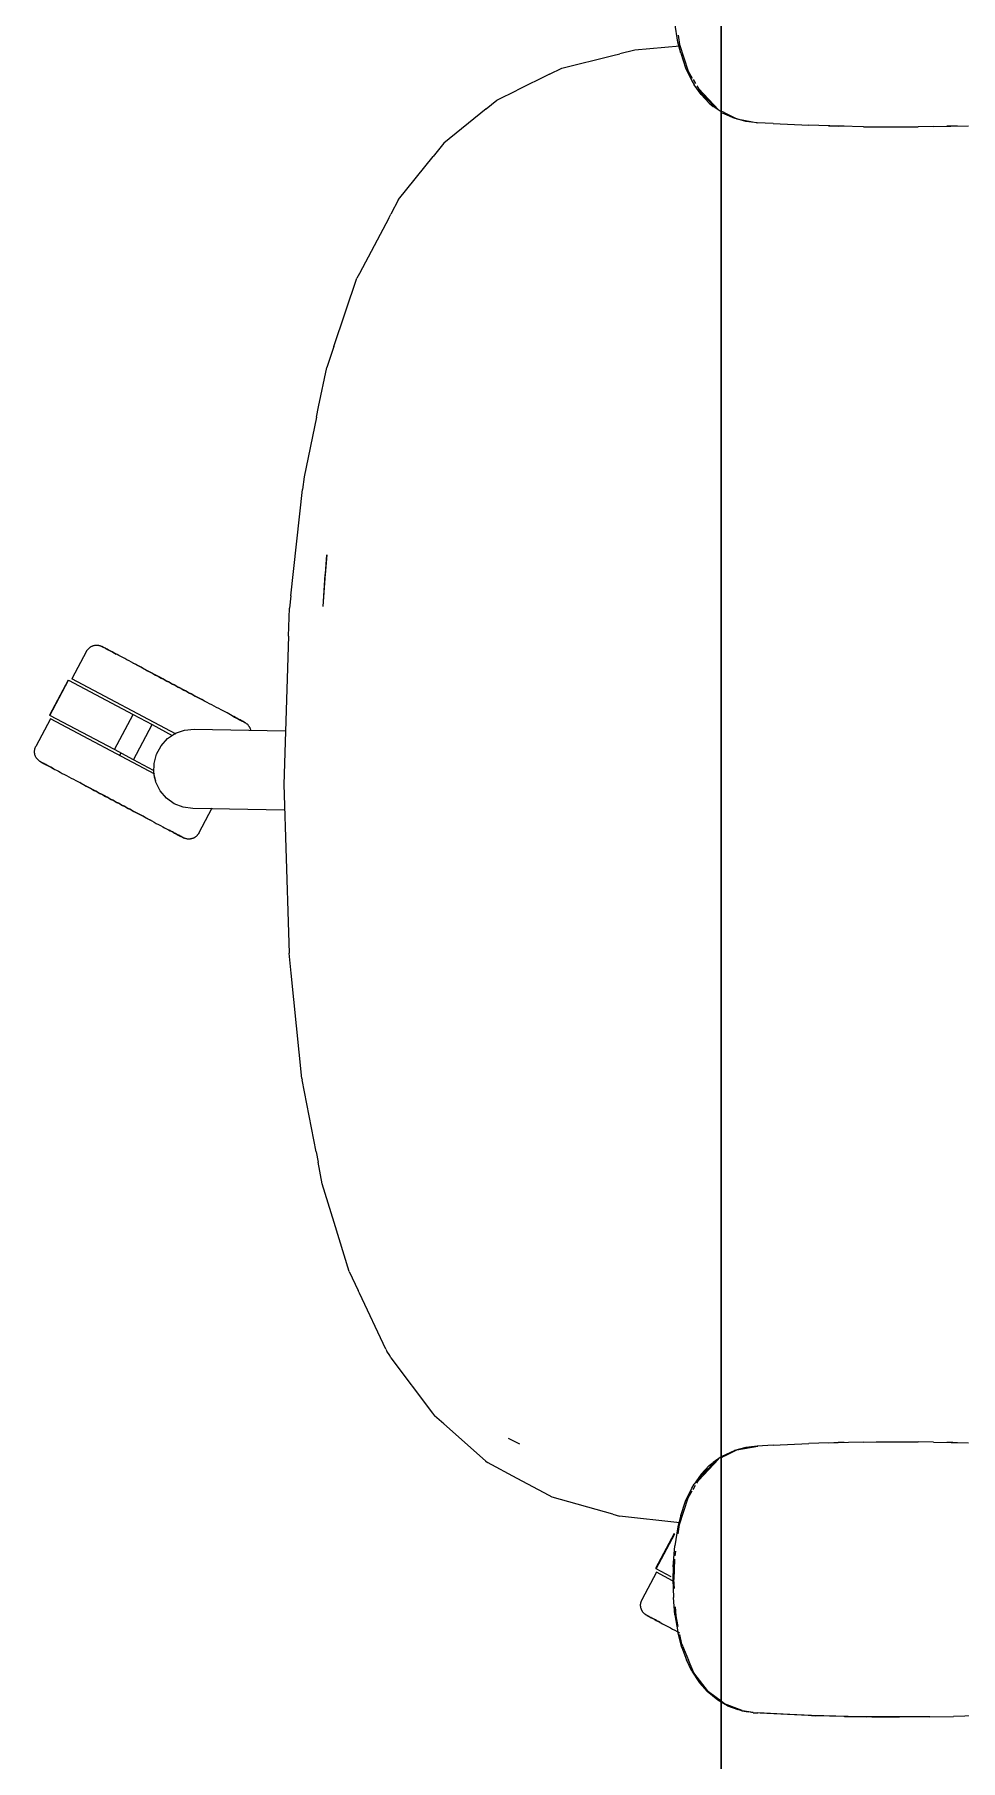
# Model space of a CAD drawing. Header units: millimetres. Extents: x 79795 to 317870, y -36033 to 97293.
# Drawn here: x 204006 to 204332, y 12490 to 13098 of the extents above; entities that cross this region are included whole.
import ezdxf

# ---------------------------------------------------------------- set-up
doc = ezdxf.new("R2010")
doc.units = ezdxf.units.MM
doc.header["$MEASUREMENT"] = 0
doc.layers.add('G-IMPT', color=8, linetype='CONTINUOUS', lineweight=9)
doc.layers.add('I-FURN', color=8, linetype='CONTINUOUS', lineweight=9)

msp = doc.modelspace()

# ---------------------------------------------------------------- linework, layer by layer
at = {"layer": 'G-IMPT'}
for p, q in [((204232.87, 13095.19), (204231.75, 13101.95)), ((204217.68, 13092.28), (204212.39, 13090.99)), ((204233.55, 13093.73), (204217.68, 13092.28)), ((204233.85, 13091.26), (204232.87, 13095.19)), ((204232.96, 13097.64), (204233.42, 13094.35)), ((204233.42, 13094.35), (204236.45, 13084.95)), ((204187.71, 13083.85), (204192.07, 13086)), ((204192.07, 13086), (204210.01, 13090.4)), ((204210.01, 13090.4), (204212.39, 13090.99)), ((204233.85, 13091.26), (204235.59, 13086.17)), ((204235.59, 13086.17), (204237.79, 13081.54)), ((204187.71, 13083.85), (204176.24, 13078.21)), ((204236.45, 13084.95), (204237.92, 13082.5)), ((204237.79, 13081.54), (204238.6, 13080.16)), ((204238.2, 13082.03), (204239.06, 13080.59)), ((204241.05, 13076.71), (204238.6, 13080.16)), ((204165.42, 13071.71), (204169.08, 13074.68)), ((204169.08, 13074.68), (204176.24, 13078.21)), ((204239.53, 13079.81), (204241.41, 13076.65)), ((204240.22, 13078.74), (204247.12, 13071.35)), ((204240.22, 13078.74), (204241.5, 13077.27)), ((204243.91, 13073.66), (204241.05, 13076.71)), ((204241.41, 13076.65), (204247.12, 13071.35)), ((204241.63, 13077.12), (204244.71, 13073.58)), ((204165.42, 13071.71), (204150.48, 13059.54)), ((204243.91, 13073.66), (204245.23, 13072.53)), ((204247.12, 13071.35), (204244.71, 13073.58)), ((204248.09, 13070.57), (204245.23, 13072.53)), ((204249.36, 13070.24), (204248.09, 13070.87)), ((204248.45, 13070.32), (204252.78, 13068.34)), ((204249.36, 13070.24), (204253.62, 13068.14)), ((204256.73, 13067.27), (204252.78, 13068.34)), ((204253.62, 13068.14), (204260.96, 13066.77)), ((204260.74, 13066.77), (204256.73, 13067.27)), ((204266.4, 13066.49), (204260.74, 13066.77)), ((204266.4, 13066.49), (204278.96, 13065.87)), ((204282.51, 13065.75), (204278.96, 13065.87)), ((204298.18, 13065.37), (204282.51, 13065.75)), ((204285.91, 13065.69), (204289.24, 13065.55)), ((204291.45, 13065.55), (204289.24, 13065.55)), ((204298.18, 13065.37), (204302.69, 13065.32)), ((204302.69, 13065.32), (204317.4, 13065.33)), ((204322.88, 13065.4), (204317.4, 13065.33)), ((204322.88, 13065.4), (204335.18, 13065.69)), ((204329.65, 13065.53), (204327.57, 13065.54)), ((204331.31, 13065.61), (204329.65, 13065.53)), ((204150.48, 13059.54), (204146.71, 13054.87)), ((204134.51, 13039.74), (204146.71, 13054.87)), ((204134.51, 13039.74), (204131.8, 13034.61)), ((204131.07, 13033.23), (204120.78, 13013.72)), ((204131.07, 13033.23), (204131.8, 13034.61)), ((204120.78, 13013.72), (204119.9, 13012.06)), ((204111.75, 12987.98), (204119.9, 13012.06)), ((204111.75, 12987.98), (204109.23, 12980.54)), ((204106.36, 12966.72), (204109.23, 12980.54)), ((204105.6, 12963.04), (204106.36, 12966.72)), ((204105.6, 12963.04), (204101.25, 12942.09)), ((204101.25, 12942.09), (204100.76, 12937.68)), ((204096.64, 12900.23), (204100.76, 12937.68)), ((204108.03, 12896.4), (204109.28, 12914.67)), ((204109.28, 12914.67), (204108.67, 12907.73)), ((204108.03, 12896.4), (204108.67, 12907.73)), ((204096.64, 12900.23), (204096.15, 12895.86)), ((204095.83, 12885.92), (204096.15, 12895.86)), ((204095.83, 12885.92), (204094.13, 12833.74)), ((204094.13, 12833.74), (204095.74, 12781.57)), ((204095.74, 12781.57), (204095.97, 12774.31)), ((204096.7, 12767.25), (204095.97, 12774.31)), ((204100.52, 12730.25), (204096.7, 12767.25)), ((204100.52, 12730.25), (204100.61, 12729.79)), ((204105.48, 12704.41), (204100.61, 12729.79)), ((204105.48, 12704.41), (204106.18, 12700.75)), ((204107.64, 12693.15), (204106.18, 12700.75)), ((204111.83, 12679.54), (204107.64, 12693.15)), ((204117.15, 12662.27), (204111.83, 12679.54)), ((204117.15, 12662.27), (204120.34, 12655.5)), ((204120.78, 12654.59), (204120.34, 12655.5)), ((204130.04, 12634.94), (204120.78, 12654.59)), ((204130.04, 12634.94), (204130.46, 12634.23)), ((204131.41, 12632.66), (204130.46, 12634.23)), ((204131.87, 12631.89), (204131.41, 12632.66)), ((204131.87, 12631.89), (204146.44, 12612.39)), ((204146.44, 12612.39), (204147.16, 12611.42)), ((204150.42, 12608.55), (204147.16, 12611.42)), ((204150.42, 12608.55), (204165.2, 12595.53)), ((204173.17, 12603.56), (204177.06, 12601.6)), ((204173.17, 12603.56), (204175.47, 12602.38)), ((204175.47, 12602.38), (204177.06, 12601.6)), ((204256.73, 12600.27), (204252.78, 12599.2)), ((204253.62, 12599.4), (204260.96, 12600.77)), ((204260.74, 12600.77), (204256.73, 12600.27)), ((204266.4, 12601.05), (204260.74, 12600.77)), ((204266.4, 12601.05), (204278.96, 12601.67)), ((204282.51, 12601.79), (204278.96, 12601.67)), ((204298.18, 12602.17), (204282.51, 12601.79)), ((204285.91, 12601.85), (204289.24, 12601.99)), ((204291.45, 12601.99), (204289.24, 12601.99)), ((204298.18, 12602.17), (204302.69, 12602.22)), ((204302.69, 12602.22), (204317.4, 12602.21)), ((204322.88, 12602.14), (204317.4, 12602.21)), ((204322.88, 12602.14), (204335.18, 12601.85)), ((204329.65, 12602.01), (204327.57, 12602.01)), ((204331.31, 12601.93), (204329.65, 12602.01)), ((204165.2, 12595.53), (204165.87, 12594.95)), ((204176.31, 12589.36), (204165.87, 12594.95)), ((204240.22, 12588.8), (204247.12, 12596.19)), ((204243.91, 12593.88), (204241.05, 12590.83)), ((204241.41, 12590.89), (204247.12, 12596.19)), ((204241.63, 12590.42), (204244.71, 12593.96)), ((204243.91, 12593.88), (204245.23, 12595.01)), ((204247.12, 12596.19), (204244.71, 12593.96)), ((204248.09, 12596.97), (204245.23, 12595.01)), ((204249.36, 12597.3), (204248.09, 12596.67)), ((204248.45, 12597.22), (204252.78, 12599.2)), ((204249.36, 12597.3), (204253.62, 12599.4)), ((204187.54, 12583.35), (204176.31, 12589.36)), ((204241.05, 12590.83), (204238.6, 12587.38)), ((204239.53, 12587.73), (204241.41, 12590.89)), ((204240.22, 12588.8), (204241.5, 12590.27)), ((204188.66, 12582.76), (204187.54, 12583.35)), ((204210, 12576.75), (204188.66, 12582.76)), ((204233.42, 12573.19), (204236.45, 12582.59)), ((204235.59, 12581.37), (204237.79, 12586)), ((204236.45, 12582.59), (204237.92, 12585.04)), ((204237.79, 12586), (204238.6, 12587.38)), ((204238.2, 12585.51), (204239.06, 12586.95)), ((204210, 12576.75), (204212.26, 12576.11)), ((204233.54, 12573.7), (204212.26, 12576.11)), ((204233.85, 12576.28), (204232.87, 12572.35)), ((204233.85, 12576.28), (204235.59, 12581.37)), ((204232.87, 12572.35), (204231.75, 12565.59)), ((204232.96, 12569.9), (204233.42, 12573.19)), ((204231.18, 12558.28), (204231.75, 12565.59)), ((204231.86, 12562.09), (204232.09, 12563.72)), ((204231.18, 12558.28), (204231.09, 12553.77)), ((204231.7, 12560.93), (204231.46, 12553.77)), ((204231.09, 12553.77), (204231.27, 12547.43)), ((204231.66, 12550.66), (204231.46, 12553.77)), ((204231.84, 12541.28), (204231.27, 12547.43)), ((204231.84, 12541.28), (204232.84, 12535.35)), ((204232.25, 12540.94), (204232.05, 12544.15)), ((204233.02, 12537.19), (204232.25, 12540.94)), ((204234.27, 12529.87), (204232.84, 12535.35)), ((204234.29, 12530.98), (204233.58, 12534.45)), ((204234.27, 12529.87), (204235.85, 12525.53)), ((204234.29, 12530.98), (204236.62, 12525.36)), ((204237.83, 12521.46), (204235.85, 12525.53)), ((204238.46, 12520.97), (204236.62, 12525.36)), ((204237.83, 12521.46), (204240.49, 12517.41)), ((204243.68, 12514.18), (204238.46, 12520.97)), ((204240.49, 12517.41), (204243.16, 12514.38)), ((204246.9, 12511.3), (204243.16, 12514.38)), ((204248.09, 12510.9), (204243.68, 12514.18)), ((204248.09, 12510.62), (204246.9, 12511.3)), ((204249.3, 12510.01), (204248.09, 12510.9)), ((204250.33, 12509.34), (204248.09, 12510.62)), ((204255.5, 12507.6), (204249.3, 12510.01)), ((204250.33, 12509.34), (204253.97, 12507.95)), ((204255.32, 12507.58), (204253.97, 12507.95)), ((204255.32, 12507.58), (204257.71, 12507.13)), ((204255.5, 12507.6), (204259.34, 12507.01)), ((204259.36, 12506.88), (204257.71, 12507.13)), ((204279.93, 12505.83), (204259.36, 12506.88)), ((204281.14, 12505.79), (204259.36, 12506.88)), ((204259.36, 12506.88), (204260.96, 12506.77)), ((204281.14, 12505.79), (204260.96, 12506.77)), ((204301.33, 12505.33), (204279.93, 12505.83)), ((204291.5, 12505.49), (204279.93, 12505.83)), ((204279.93, 12505.83), (204281.14, 12505.79)), ((204301.33, 12505.33), (204281.14, 12505.79)), ((204321.51, 12505.37), (204291.5, 12505.49)), ((204301.33, 12505.33), (204291.5, 12505.49)), ((204291.5, 12505.49), (204310.72, 12505.29)), ((204299.29, 12505.35), (204297.38, 12505.42)), ((204301.33, 12505.37), (204299.29, 12505.35)), ((204321.51, 12505.37), (204301.33, 12505.33)), ((204321.51, 12505.37), (204310.72, 12505.29)), ((204321.51, 12505.37), (204329.93, 12505.54)), ((204341.69, 12505.93), (204329.93, 12505.54))]:
    msp.add_line(p, q, dxfattribs=at)
at = {"layer": 'I-FURN'}
for p, q in [((204248.09, 12075.97), (204248.09, 13475.97)), ((204248.09, 13475.97), (204248.09, 12075.97)), ((204024.67, 12880.66), (204019.52, 12870.98)), ((204024.67, 12880.66), (204024.75, 12880.81)), ((204024.75, 12880.81), (204024.84, 12880.94)), ((204024.84, 12880.94), (204024.93, 12881.08)), ((204024.93, 12881.08), (204025.02, 12881.21)), ((204025.02, 12881.21), (204025.12, 12881.33)), ((204025.12, 12881.33), (204025.23, 12881.46)), ((204025.23, 12881.46), (204025.34, 12881.57)), ((204025.34, 12881.57), (204025.45, 12881.69)), ((204025.45, 12881.69), (204025.57, 12881.8)), ((204025.57, 12881.8), (204025.69, 12881.9)), ((204025.69, 12881.9), (204025.82, 12882)), ((204025.82, 12882), (204025.95, 12882.09)), ((204025.95, 12882.09), (204026.08, 12882.18)), ((204026.08, 12882.18), (204026.22, 12882.27)), ((204026.22, 12882.27), (204026.36, 12882.34)), ((204026.36, 12882.34), (204026.51, 12882.42)), ((204026.51, 12882.42), (204026.65, 12882.48)), ((204026.65, 12882.48), (204026.8, 12882.54)), ((204026.8, 12882.54), (204026.96, 12882.6)), ((204026.96, 12882.6), (204027.11, 12882.64)), ((204027.11, 12882.64), (204027.27, 12882.69)), ((204027.27, 12882.69), (204027.42, 12882.72)), ((204027.42, 12882.72), (204027.58, 12882.75)), ((204027.58, 12882.75), (204027.74, 12882.77)), ((204027.74, 12882.77), (204027.9, 12882.79)), ((204027.9, 12882.79), (204028.06, 12882.8)), ((204028.06, 12882.8), (204028.22, 12882.8)), ((204028.22, 12882.8), (204028.38, 12882.8)), ((204028.38, 12882.8), (204028.55, 12882.79)), ((204028.55, 12882.79), (204028.71, 12882.77)), ((204028.71, 12882.77), (204028.87, 12882.75)), ((204028.87, 12882.75), (204029.02, 12882.72)), ((204029.02, 12882.72), (204029.18, 12882.69)), ((204029.18, 12882.69), (204029.34, 12882.65)), ((204029.34, 12882.65), (204029.49, 12882.6)), ((204029.49, 12882.6), (204029.64, 12882.55)), ((204029.64, 12882.55), (204029.79, 12882.49)), ((204029.79, 12882.49), (204029.94, 12882.42)), ((204029.94, 12882.42), (204030.09, 12882.35)), ((204030.09, 12882.35), (204030.12, 12882.33)), ((204030.12, 12882.33), (204030.14, 12882.32)), ((204030.13, 12882.33), (204030.12, 12882.33)), ((204030.17, 12882.31), (204030.13, 12882.33)), ((204030.14, 12882.32), (204030.2, 12882.29)), ((204030.25, 12882.26), (204030.17, 12882.31)), ((204030.2, 12882.29), (204030.3, 12882.23)), ((204030.38, 12882.2), (204030.25, 12882.26)), ((204030.3, 12882.23), (204030.45, 12882.16)), ((204030.54, 12882.11), (204030.38, 12882.2)), ((204030.45, 12882.16), (204030.63, 12882.06)), ((204030.74, 12882), (204030.54, 12882.11)), ((204030.63, 12882.06), (204030.84, 12881.95)), ((204030.98, 12881.88), (204030.74, 12882)), ((204030.84, 12881.95), (204031.1, 12881.81)), ((204031.26, 12881.73), (204030.98, 12881.88)), ((204031.1, 12881.81), (204031.4, 12881.65)), ((204031.58, 12881.56), (204031.26, 12881.73)), ((204031.4, 12881.65), (204031.74, 12881.47)), ((204031.93, 12881.37), (204031.58, 12881.56)), ((204031.74, 12881.47), (204032.11, 12881.28)), ((204032.33, 12881.16), (204031.93, 12881.37)), ((204032.11, 12881.28), (204032.52, 12881.06)), ((204032.75, 12880.93), (204032.33, 12881.16)), ((204032.52, 12881.06), (204032.96, 12880.82)), ((204033.22, 12880.68), (204032.75, 12880.93)), ((204032.96, 12880.82), (204033.45, 12880.56)), ((204033.72, 12880.42), (204033.22, 12880.68)), ((204033.45, 12880.56), (204033.96, 12880.29)), ((204034.26, 12880.13), (204033.72, 12880.42)), ((204033.96, 12880.29), (204034.51, 12880)), ((204034.83, 12879.83), (204034.26, 12880.13)), ((204034.51, 12880), (204035.1, 12879.69)), ((204035.43, 12879.51), (204034.83, 12879.83)), ((204036.06, 12879.17), (204035.43, 12879.51)), ((204036.73, 12878.82), (204036.06, 12879.17)), ((204037.42, 12878.45), (204036.73, 12878.82)), ((204038.14, 12878.07), (204037.42, 12878.45)), ((204038.89, 12877.67), (204038.14, 12878.07)), ((204039.67, 12877.26), (204038.89, 12877.67)), ((204040.47, 12876.83), (204039.67, 12877.26)), ((204041.29, 12876.39), (204040.47, 12876.83)), ((204040.84, 12876.63), (204041.68, 12876.19)), ((204042.14, 12875.94), (204041.29, 12876.39)), ((204041.68, 12876.19), (204042.54, 12875.73)), ((204043.01, 12875.48), (204042.14, 12875.94)), ((204042.54, 12875.73), (204043.41, 12875.26)), ((204043.89, 12875.01), (204043.01, 12875.48)), ((204043.41, 12875.26), (204044.31, 12874.79)), ((204044.8, 12874.53), (204043.89, 12875.01)), ((204044.31, 12874.79), (204045.22, 12874.3)), ((204045.72, 12874.04), (204044.8, 12874.53)), ((204045.22, 12874.3), (204046.15, 12873.81)), ((204046.66, 12873.54), (204045.72, 12874.04)), ((204046.15, 12873.81), (204047.1, 12873.31)), ((204047.61, 12873.03), (204046.66, 12873.54)), ((204047.1, 12873.31), (204048.05, 12872.8)), ((204018.23, 12870.53), (204011.66, 12858.17)), ((204011.83, 12858.08), (204018.4, 12870.44)), ((204018.4, 12870.44), (204041.11, 12858.37)), ((204056.27, 12851.44), (204019.52, 12870.98)), ((204048.58, 12872.52), (204047.61, 12873.03)), ((204048.05, 12872.8), (204049.02, 12872.28)), ((204049.55, 12872), (204048.58, 12872.52)), ((204049.02, 12872.28), (204050, 12871.76)), ((204050.53, 12871.48), (204049.55, 12872)), ((204050, 12871.76), (204050.99, 12871.24)), ((204051.52, 12870.95), (204050.53, 12871.48)), ((204050.99, 12871.24), (204051.98, 12870.71)), ((204052.52, 12870.42), (204051.52, 12870.95)), ((204051.98, 12870.71), (204052.98, 12870.18)), ((204053.52, 12869.89), (204052.52, 12870.42)), ((204052.98, 12870.18), (204053.99, 12869.64)), ((204054.53, 12869.36), (204053.52, 12869.89)), ((204053.99, 12869.64), (204054.99, 12869.11)), ((204055.53, 12868.82), (204054.53, 12869.36)), ((204054.99, 12869.11), (204056, 12868.57)), ((204056.54, 12868.29), (204055.53, 12868.82)), ((204056, 12868.57), (204057, 12868.04)), ((204057.54, 12867.75), (204056.54, 12868.29)), ((204057, 12868.04), (204058, 12867.51)), ((204058.54, 12867.22), (204057.54, 12867.75)), ((204058, 12867.51), (204059, 12866.98)), ((204059.53, 12866.69), (204058.54, 12867.22)), ((204059, 12866.98), (204059.99, 12866.45)), ((204060.52, 12866.17), (204059.53, 12866.69)), ((204059.99, 12866.45), (204060.97, 12865.93)), ((204061.5, 12865.65), (204060.52, 12866.17)), ((204060.97, 12865.93), (204061.95, 12865.41)), ((204062.47, 12865.13), (204061.5, 12865.65)), ((204061.95, 12865.41), (204062.91, 12864.9)), ((204063.43, 12864.62), (204062.47, 12865.13)), ((204062.91, 12864.9), (204063.86, 12864.39)), ((204064.37, 12864.12), (204063.43, 12864.62)), ((204063.86, 12864.39), (204064.8, 12863.89)), ((204065.3, 12863.63), (204064.37, 12864.12)), ((204064.8, 12863.89), (204065.72, 12863.4)), ((204066.21, 12863.14), (204065.3, 12863.63)), ((204065.72, 12863.4), (204066.63, 12862.92)), ((204067.11, 12862.67), (204066.21, 12863.14)), ((204067.99, 12862.2), (204067.11, 12862.67)), ((204068.84, 12861.74), (204067.99, 12862.2)), ((204069.68, 12861.3), (204068.84, 12861.74)), ((204070.49, 12860.87), (204069.68, 12861.3)), ((204012.01, 12856.85), (204006.86, 12847.17)), ((204034.54, 12846.01), (204011.83, 12858.08)), ((204048.73, 12837.33), (204012.01, 12856.85)), ((204034.54, 12846.01), (204041.11, 12858.37)), ((204041.11, 12858.37), (204047.75, 12854.84)), ((204071.28, 12860.45), (204070.49, 12860.87)), ((204072.04, 12860.04), (204071.28, 12860.45)), ((204072.77, 12859.65), (204072.04, 12860.04)), ((204073.48, 12859.28), (204072.77, 12859.65)), ((204074.16, 12858.92), (204073.48, 12859.28)), ((204074.81, 12858.57), (204074.16, 12858.92)), ((204075.42, 12858.24), (204074.81, 12858.57)), ((204076.01, 12857.93), (204075.42, 12858.24)), ((204075.7, 12858.1), (204076.27, 12857.8)), ((204076.56, 12857.64), (204076.01, 12857.93)), ((204076.27, 12857.8), (204076.8, 12857.51)), ((204077.08, 12857.37), (204076.56, 12857.64)), ((204076.8, 12857.51), (204077.3, 12857.25)), ((204077.56, 12857.11), (204077.08, 12857.37)), ((204077.3, 12857.25), (204077.77, 12857)), ((204078, 12856.87), (204077.56, 12857.11)), ((204077.77, 12857), (204078.2, 12856.77)), ((204078.41, 12856.65), (204078, 12856.87)), ((204078.2, 12856.77), (204078.59, 12856.56)), ((204078.79, 12856.46), (204078.41, 12856.65)), ((204078.59, 12856.56), (204078.95, 12856.37)), ((204079.12, 12856.28), (204078.79, 12856.46)), ((204078.95, 12856.37), (204079.26, 12856.2)), ((204079.42, 12856.12), (204079.12, 12856.28)), ((204079.26, 12856.2), (204079.54, 12856.05)), ((204079.68, 12855.98), (204079.42, 12856.12)), ((204079.54, 12856.05), (204079.78, 12855.93)), ((204079.9, 12855.87), (204079.68, 12855.98)), ((204079.78, 12855.93), (204079.99, 12855.82)), ((204080.08, 12855.77), (204079.9, 12855.87)), ((204079.99, 12855.82), (204080.15, 12855.73)), ((204080.22, 12855.7), (204080.08, 12855.77)), ((204080.15, 12855.73), (204080.27, 12855.67)), ((204080.32, 12855.64), (204080.22, 12855.7)), ((204080.27, 12855.67), (204080.35, 12855.62)), ((204080.38, 12855.61), (204080.32, 12855.64)), ((204080.35, 12855.62), (204080.39, 12855.6)), ((204080.4, 12855.6), (204080.38, 12855.61)), ((204080.39, 12855.6), (204080.4, 12855.6)), ((204080.4, 12855.6), (204080.54, 12855.52)), ((204080.54, 12855.52), (204080.68, 12855.44)), ((204080.68, 12855.44), (204080.81, 12855.35)), ((204080.81, 12855.35), (204080.94, 12855.25)), ((204080.94, 12855.25), (204081.07, 12855.15)), ((204081.07, 12855.15), (204081.19, 12855.05)), ((204081.19, 12855.05), (204081.31, 12854.94)), ((204081.31, 12854.94), (204081.42, 12854.82)), ((204041.18, 12842.48), (204047.75, 12854.84)), ((204047.75, 12854.84), (204054.89, 12851.04)), ((204050.93, 12847.41), (204053.21, 12849.9)), ((204053.21, 12849.9), (204056.02, 12851.77)), ((204056.02, 12851.77), (204059.2, 12852.91)), ((204059.2, 12852.91), (204062.55, 12853.26)), ((204062.55, 12853.26), (204094.74, 12852.69)), ((204081.42, 12854.82), (204081.53, 12854.7)), ((204081.53, 12854.7), (204081.64, 12854.58)), ((204081.64, 12854.58), (204081.73, 12854.45)), ((204081.73, 12854.45), (204081.83, 12854.32)), ((204081.83, 12854.32), (204081.92, 12854.19)), ((204081.92, 12854.19), (204082, 12854.05)), ((204082, 12854.05), (204082.08, 12853.91)), ((204082.08, 12853.91), (204082.15, 12853.77)), ((204082.15, 12853.77), (204082.22, 12853.62)), ((204082.22, 12853.62), (204082.28, 12853.47)), ((204082.28, 12853.47), (204082.33, 12853.32)), ((204082.33, 12853.32), (204082.38, 12853.16)), ((204082.38, 12853.16), (204082.42, 12853.01)), ((204082.42, 12853.01), (204082.45, 12852.85)), ((204006.39, 12845.43), (204006.4, 12845.59)), ((204006.39, 12845.27), (204006.39, 12845.43)), ((204006.39, 12845.1), (204006.39, 12845.27)), ((204006.4, 12844.94), (204006.39, 12845.1)), ((204006.4, 12845.59), (204006.42, 12845.75)), ((204006.42, 12844.78), (204006.4, 12844.94)), ((204006.42, 12845.75), (204006.44, 12845.91)), ((204006.44, 12844.62), (204006.42, 12844.78)), ((204006.44, 12845.91), (204006.47, 12846.07)), ((204006.47, 12844.46), (204006.44, 12844.62)), ((204006.47, 12846.07), (204006.5, 12846.22)), ((204006.51, 12844.31), (204006.47, 12844.46)), ((204006.5, 12846.22), (204006.54, 12846.38)), ((204006.55, 12844.15), (204006.51, 12844.31)), ((204006.54, 12846.38), (204006.59, 12846.53)), ((204006.6, 12844), (204006.55, 12844.15)), ((204006.59, 12846.53), (204006.65, 12846.69)), ((204006.65, 12843.85), (204006.6, 12844)), ((204006.65, 12846.69), (204006.71, 12846.84)), ((204006.71, 12843.7), (204006.65, 12843.85)), ((204006.71, 12846.84), (204006.77, 12846.98)), ((204006.78, 12843.55), (204006.71, 12843.7)), ((204006.77, 12846.98), (204006.84, 12847.13)), ((204006.85, 12843.41), (204006.78, 12843.55)), ((204006.84, 12847.13), (204006.86, 12847.17)), ((204006.93, 12843.26), (204006.85, 12843.41)), ((204007.01, 12843.13), (204006.93, 12843.26)), ((204007.1, 12842.99), (204007.01, 12843.13)), ((204007.19, 12842.86), (204007.1, 12842.99)), ((204007.29, 12842.73), (204007.19, 12842.86)), ((204041.18, 12842.48), (204034.54, 12846.01)), ((204036.76, 12844.81), (204036.29, 12843.94)), ((204048.45, 12841.19), (204049.31, 12844.45)), ((204049.31, 12844.45), (204050.93, 12847.41)), ((204007.4, 12842.61), (204007.29, 12842.73)), ((204007.51, 12842.49), (204007.4, 12842.61)), ((204007.62, 12842.38), (204007.51, 12842.49)), ((204007.74, 12842.27), (204007.62, 12842.38)), ((204007.86, 12842.16), (204007.74, 12842.27)), ((204007.99, 12842.06), (204007.86, 12842.16)), ((204008.12, 12841.97), (204007.99, 12842.06)), ((204008.25, 12841.88), (204008.12, 12841.97)), ((204008.39, 12841.79), (204008.25, 12841.88)), ((204008.53, 12841.72), (204008.39, 12841.79)), ((204008.53, 12841.71), (204008.53, 12841.72)), ((204008.53, 12841.72), (204008.55, 12841.7)), ((204008.58, 12841.69), (204008.53, 12841.71)), ((204008.55, 12841.7), (204008.61, 12841.67)), ((204008.66, 12841.65), (204008.58, 12841.69)), ((204008.61, 12841.67), (204008.71, 12841.62)), ((204008.78, 12841.58), (204008.66, 12841.65)), ((204008.71, 12841.62), (204008.85, 12841.54)), ((204008.94, 12841.5), (204008.78, 12841.58)), ((204008.85, 12841.54), (204009.03, 12841.45)), ((204009.14, 12841.39), (204008.94, 12841.5)), ((204009.03, 12841.45), (204009.25, 12841.33)), ((204009.38, 12841.26), (204009.14, 12841.39)), ((204009.25, 12841.33), (204009.51, 12841.19)), ((204009.66, 12841.11), (204009.38, 12841.26)), ((204009.51, 12841.19), (204009.8, 12841.04)), ((204009.98, 12840.94), (204009.66, 12841.11)), ((204009.8, 12841.04), (204010.14, 12840.86)), ((204010.34, 12840.75), (204009.98, 12840.94)), ((204010.14, 12840.86), (204010.51, 12840.66)), ((204010.73, 12840.54), (204010.34, 12840.75)), ((204010.51, 12840.66), (204010.92, 12840.44)), ((204011.16, 12840.32), (204010.73, 12840.54)), ((204010.92, 12840.44), (204011.37, 12840.2)), ((204011.62, 12840.07), (204011.16, 12840.32)), ((204011.37, 12840.2), (204011.85, 12839.95)), ((204012.13, 12839.8), (204011.62, 12840.07)), ((204011.85, 12839.95), (204012.37, 12839.67)), ((204012.66, 12839.52), (204012.13, 12839.8)), ((204012.37, 12839.67), (204012.92, 12839.38)), ((204013.23, 12839.22), (204012.66, 12839.52)), ((204012.92, 12839.38), (204013.5, 12839.07)), ((204013.5, 12839.07), (204014.12, 12838.74)), ((204014.12, 12838.74), (204014.77, 12838.4)), ((204014.77, 12838.4), (204015.45, 12838.04)), ((204015.45, 12838.04), (204016.15, 12837.66)), ((204016.15, 12837.66), (204016.89, 12837.27)), ((204016.89, 12837.27), (204017.65, 12836.87)), ((204017.65, 12836.87), (204018.44, 12836.45)), ((204048.32, 12838.68), (204041.18, 12842.48)), ((204048.39, 12837.82), (204048.45, 12841.19)), ((204049.14, 12834.53), (204048.39, 12837.82)), ((204018.44, 12836.45), (204019.25, 12836.02)), ((204019.25, 12836.02), (204020.08, 12835.57)), ((204020.08, 12835.57), (204020.94, 12835.12)), ((204020.94, 12835.12), (204021.82, 12834.65)), ((204021.82, 12834.65), (204022.71, 12834.17)), ((204023.2, 12833.91), (204022.3, 12834.39)), ((204022.71, 12834.17), (204023.63, 12833.69)), ((204024.13, 12833.42), (204023.2, 12833.91)), ((204023.63, 12833.69), (204024.56, 12833.19)), ((204025.07, 12832.92), (204024.13, 12833.42)), ((204024.56, 12833.19), (204025.5, 12832.69)), ((204026.02, 12832.42), (204025.07, 12832.92)), ((204025.5, 12832.69), (204026.46, 12832.18)), ((204026.98, 12831.9), (204026.02, 12832.42)), ((204026.46, 12832.18), (204027.43, 12831.67)), ((204027.95, 12831.39), (204026.98, 12831.9)), ((204027.43, 12831.67), (204028.41, 12831.15)), ((204028.94, 12830.86), (204027.95, 12831.39)), ((204028.41, 12831.15), (204029.39, 12830.62)), ((204029.93, 12830.34), (204028.94, 12830.86)), ((204029.39, 12830.62), (204030.39, 12830.09)), ((204050.66, 12831.52), (204049.14, 12834.53)), ((204052.85, 12828.95), (204050.66, 12831.52)), ((204030.93, 12829.81), (204029.93, 12830.34)), ((204030.39, 12830.09), (204031.39, 12829.56)), ((204031.93, 12829.27), (204030.93, 12829.81)), ((204031.39, 12829.56), (204032.39, 12829.03)), ((204032.93, 12828.74), (204031.93, 12829.27)), ((204032.39, 12829.03), (204033.39, 12828.49)), ((204033.94, 12828.21), (204032.93, 12828.74)), ((204033.39, 12828.49), (204034.4, 12827.96)), ((204034.94, 12827.67), (204033.94, 12828.21)), ((204034.4, 12827.96), (204035.4, 12827.43)), ((204035.94, 12827.14), (204034.94, 12827.67)), ((204035.4, 12827.43), (204036.41, 12826.89)), ((204036.94, 12826.61), (204035.94, 12827.14)), ((204036.41, 12826.89), (204037.4, 12826.36)), ((204037.94, 12826.08), (204036.94, 12826.61)), ((204037.4, 12826.36), (204038.39, 12825.84)), ((204038.93, 12825.55), (204037.94, 12826.08)), ((204038.39, 12825.84), (204039.38, 12825.31)), ((204039.9, 12825.03), (204038.93, 12825.55)), ((204039.38, 12825.31), (204040.35, 12824.79)), ((204040.87, 12824.52), (204039.9, 12825.03)), ((204040.35, 12824.79), (204041.31, 12824.28)), ((204055.59, 12826.99), (204052.85, 12828.95)), ((204058.72, 12825.74), (204055.59, 12826.99)), ((204062.07, 12825.27), (204058.72, 12825.74)), ((204094.41, 12824.71), (204062.07, 12825.27)), ((204064.25, 12816.65), (204068.95, 12825.49)), ((204041.83, 12824.01), (204040.87, 12824.52)), ((204041.31, 12824.28), (204042.27, 12823.78)), ((204042.77, 12823.51), (204041.83, 12824.01)), ((204042.27, 12823.78), (204043.2, 12823.28)), ((204043.7, 12823.01), (204042.77, 12823.51)), ((204043.2, 12823.28), (204044.13, 12822.79)), ((204044.62, 12822.53), (204043.7, 12823.01)), ((204044.13, 12822.79), (204045.03, 12822.31)), ((204045.51, 12822.05), (204044.62, 12822.53)), ((204045.03, 12822.31), (204045.92, 12821.83)), ((204046.39, 12821.58), (204045.51, 12822.05)), ((204045.92, 12821.83), (204046.79, 12821.37)), ((204047.25, 12821.13), (204046.39, 12821.58)), ((204046.79, 12821.37), (204047.63, 12820.92)), ((204048.08, 12820.68), (204047.25, 12821.13)), ((204047.63, 12820.92), (204048.46, 12820.48)), ((204048.46, 12820.48), (204049.26, 12820.06)), ((204049.26, 12820.06), (204050.04, 12819.65)), ((204050.04, 12819.65), (204050.79, 12819.25)), ((204050.79, 12819.25), (204051.51, 12818.86)), ((204051.51, 12818.86), (204052.2, 12818.49)), ((204052.2, 12818.49), (204052.87, 12818.14)), ((204052.87, 12818.14), (204053.5, 12817.8)), ((204053.5, 12817.8), (204054.1, 12817.48)), ((204054.41, 12817.32), (204053.83, 12817.63)), ((204054.1, 12817.48), (204054.67, 12817.18)), ((204054.96, 12817.03), (204054.41, 12817.32)), ((204054.67, 12817.18), (204055.21, 12816.9)), ((204055.48, 12816.75), (204054.96, 12817.03)), ((204055.21, 12816.9), (204055.71, 12816.63)), ((204055.96, 12816.49), (204055.48, 12816.75)), ((204055.71, 12816.63), (204056.17, 12816.38)), ((204056.41, 12816.26), (204055.96, 12816.49)), ((204056.17, 12816.38), (204056.6, 12816.15)), ((204056.82, 12816.04), (204056.41, 12816.26)), ((204056.6, 12816.15), (204056.99, 12815.95)), ((204057.19, 12815.84), (204056.82, 12816.04)), ((204056.99, 12815.95), (204057.35, 12815.76)), ((204057.53, 12815.66), (204057.19, 12815.84)), ((204057.35, 12815.76), (204057.67, 12815.59)), ((204057.82, 12815.5), (204057.53, 12815.66)), ((204057.67, 12815.59), (204057.95, 12815.44)), ((204058.08, 12815.37), (204057.82, 12815.5)), ((204057.95, 12815.44), (204058.19, 12815.31)), ((204058.3, 12815.25), (204058.08, 12815.37)), ((204058.19, 12815.31), (204058.39, 12815.2)), ((204058.48, 12815.15), (204058.3, 12815.25)), ((204058.39, 12815.2), (204058.55, 12815.12)), ((204058.62, 12815.08), (204058.48, 12815.15)), ((204058.55, 12815.12), (204058.67, 12815.05)), ((204058.72, 12815.03), (204058.62, 12815.08)), ((204058.67, 12815.05), (204058.76, 12815.01)), ((204058.78, 12814.99), (204058.72, 12815.03)), ((204058.76, 12815.01), (204058.8, 12814.99)), ((204058.8, 12814.98), (204058.78, 12814.99)), ((204058.8, 12814.99), (204058.8, 12814.98)), ((204058.84, 12814.96), (204058.8, 12814.98)), ((204058.99, 12814.89), (204058.84, 12814.96)), ((204059.13, 12814.83), (204058.99, 12814.89)), ((204059.28, 12814.77), (204059.13, 12814.83)), ((204059.44, 12814.71), (204059.28, 12814.77)), ((204059.59, 12814.67), (204059.44, 12814.71)), ((204059.75, 12814.63), (204059.59, 12814.67)), ((204059.9, 12814.59), (204059.75, 12814.63)), ((204060.06, 12814.56), (204059.9, 12814.59)), ((204060.22, 12814.54), (204060.06, 12814.56)), ((204060.38, 12814.52), (204060.22, 12814.54)), ((204060.54, 12814.51), (204060.38, 12814.52)), ((204060.7, 12814.51), (204060.54, 12814.51)), ((204060.86, 12814.52), (204060.7, 12814.51)), ((204061.03, 12814.53), (204060.86, 12814.52)), ((204061.19, 12814.54), (204061.03, 12814.53)), ((204061.35, 12814.56), (204061.19, 12814.54)), ((204061.5, 12814.59), (204061.35, 12814.56)), ((204061.66, 12814.63), (204061.5, 12814.59)), ((204061.82, 12814.67), (204061.66, 12814.63)), ((204061.97, 12814.72), (204061.82, 12814.67)), ((204062.12, 12814.77), (204061.97, 12814.72)), ((204062.27, 12814.83), (204062.12, 12814.77)), ((204062.42, 12814.9), (204062.27, 12814.83)), ((204062.56, 12814.97), (204062.42, 12814.9)), ((204062.7, 12815.05), (204062.56, 12814.97)), ((204062.84, 12815.13), (204062.7, 12815.05)), ((204062.98, 12815.22), (204062.84, 12815.13)), ((204063.11, 12815.31), (204062.98, 12815.22)), ((204063.24, 12815.41), (204063.11, 12815.31)), ((204063.36, 12815.52), (204063.24, 12815.41)), ((204063.48, 12815.63), (204063.36, 12815.52)), ((204063.59, 12815.74), (204063.48, 12815.63)), ((204063.7, 12815.86), (204063.59, 12815.74)), ((204063.81, 12815.98), (204063.7, 12815.86)), ((204063.91, 12816.11), (204063.81, 12815.98)), ((204064, 12816.24), (204063.91, 12816.11)), ((204064.09, 12816.37), (204064, 12816.24)), ((204064.18, 12816.51), (204064.09, 12816.37)), ((204064.25, 12816.65), (204064.18, 12816.51)), ((204231.59, 12569.99), (204225.02, 12557.63)), ((204225.19, 12557.54), (204231.76, 12569.9)), ((204231.76, 12569.9), (204231.85, 12569.85)), ((204230.48, 12554.72), (204225.19, 12557.54)), ((204225.37, 12556.31), (204220.22, 12546.62)), ((204231, 12553.31), (204225.37, 12556.31)), ((204219.75, 12544.88), (204219.76, 12545.04)), ((204219.76, 12545.04), (204219.78, 12545.2)), ((204219.78, 12545.2), (204219.8, 12545.36)), ((204219.8, 12545.36), (204219.83, 12545.52)), ((204219.83, 12545.52), (204219.86, 12545.68)), ((204219.86, 12545.68), (204219.9, 12545.83)), ((204219.9, 12545.83), (204219.95, 12545.99)), ((204219.95, 12545.99), (204220, 12546.14)), ((204220, 12546.14), (204220.06, 12546.29)), ((204220.06, 12546.29), (204220.13, 12546.44)), ((204220.13, 12546.44), (204220.2, 12546.58)), ((204220.2, 12546.58), (204220.22, 12546.62)), ((204219.75, 12544.72), (204219.75, 12544.88)), ((204219.75, 12544.56), (204219.75, 12544.72)), ((204219.76, 12544.4), (204219.75, 12544.56)), ((204219.78, 12544.24), (204219.76, 12544.4)), ((204219.8, 12544.08), (204219.78, 12544.24)), ((204219.83, 12543.92), (204219.8, 12544.08)), ((204219.87, 12543.76), (204219.83, 12543.92)), ((204219.91, 12543.61), (204219.87, 12543.76)), ((204219.96, 12543.45), (204219.91, 12543.61)), ((204220.01, 12543.3), (204219.96, 12543.45)), ((204220.07, 12543.15), (204220.01, 12543.3)), ((204220.14, 12543), (204220.07, 12543.15)), ((204220.21, 12542.86), (204220.14, 12543)), ((204220.29, 12542.72), (204220.21, 12542.86)), ((204220.37, 12542.58), (204220.29, 12542.72)), ((204220.46, 12542.45), (204220.37, 12542.58)), ((204220.55, 12542.31), (204220.46, 12542.45)), ((204220.65, 12542.19), (204220.55, 12542.31)), ((204220.76, 12542.06), (204220.65, 12542.19)), ((204220.86, 12541.95), (204220.76, 12542.06)), ((204220.98, 12541.83), (204220.86, 12541.95)), ((204221.1, 12541.72), (204220.98, 12541.83)), ((204221.22, 12541.62), (204221.1, 12541.72)), ((204221.34, 12541.52), (204221.22, 12541.62)), ((204221.47, 12541.42), (204221.34, 12541.52)), ((204221.61, 12541.33), (204221.47, 12541.42)), ((204221.75, 12541.25), (204221.61, 12541.33)), ((204221.89, 12541.17), (204221.75, 12541.25)), ((204221.93, 12541.14), (204221.89, 12541.17)), ((204221.89, 12541.17), (204221.89, 12541.17)), ((204221.89, 12541.17), (204221.91, 12541.16)), ((204221.91, 12541.16), (204221.97, 12541.13)), ((204222.02, 12541.1), (204221.93, 12541.14)), ((204221.97, 12541.13), (204222.07, 12541.07)), ((204222.14, 12541.04), (204222.02, 12541.1)), ((204222.07, 12541.07), (204222.21, 12541)), ((204222.3, 12540.95), (204222.14, 12541.04)), ((204222.21, 12541), (204222.39, 12540.9)), ((204222.5, 12540.84), (204222.3, 12540.95)), ((204222.39, 12540.9), (204222.61, 12540.79)), ((204222.74, 12540.72), (204222.5, 12540.84)), ((204222.61, 12540.79), (204222.87, 12540.65)), ((204223.02, 12540.57), (204222.74, 12540.72)), ((204222.87, 12540.65), (204223.16, 12540.49)), ((204223.34, 12540.4), (204223.02, 12540.57)), ((204223.16, 12540.49), (204223.5, 12540.31)), ((204223.7, 12540.21), (204223.34, 12540.4)), ((204223.5, 12540.31), (204223.87, 12540.11)), ((204224.09, 12540), (204223.7, 12540.21)), ((204223.87, 12540.11), (204224.28, 12539.9)), ((204224.52, 12539.77), (204224.09, 12540)), ((204224.28, 12539.9), (204224.73, 12539.66)), ((204224.98, 12539.52), (204224.52, 12539.77)), ((204224.73, 12539.66), (204225.21, 12539.4)), ((204225.48, 12539.26), (204224.98, 12539.52)), ((204225.21, 12539.4), (204225.73, 12539.13)), ((204226.02, 12538.97), (204225.48, 12539.26)), ((204225.73, 12539.13), (204226.28, 12538.84)), ((204226.59, 12538.67), (204226.02, 12538.97)), ((204226.28, 12538.84), (204226.86, 12538.52)), ((204226.86, 12538.52), (204227.48, 12538.2)), ((204227.48, 12538.2), (204228.13, 12537.85)), ((204228.13, 12537.85), (204228.8, 12537.49)), ((204228.8, 12537.49), (204229.51, 12537.12)), ((204229.51, 12537.12), (204230.25, 12536.73)), ((204230.25, 12536.73), (204231.01, 12536.32)), ((204231.01, 12536.32), (204231.8, 12535.9)), ((204231.8, 12535.9), (204232.61, 12535.47)), ((204232.61, 12535.47), (204233.44, 12535.03))]:
    msp.add_line(p, q, dxfattribs=at)
msp.add_arc((204062.12, 12839.27), 13.81, 192.34734, 197.33603, dxfattribs=at)
msp.add_open_spline([(204048.8, 12835.62), (204048.68, 12836.05), (204048.61, 12836.48), (204048.55, 12836.92)], degree=3, dxfattribs=at)

doc.saveas('drawing.dxf')
